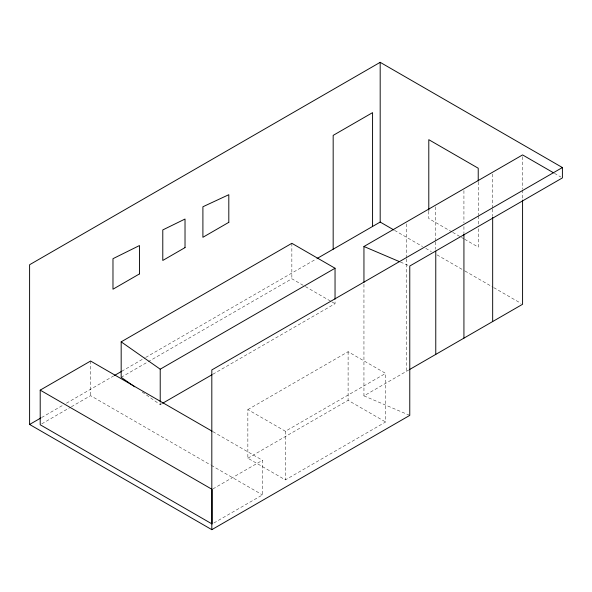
<?xml version="1.0" encoding="UTF-8"?>
<svg xmlns="http://www.w3.org/2000/svg" width="592" height="592" viewBox="0 0 592 592"><rect width="100%" height="100%" fill="white"/><g stroke="black" fill="none" stroke-linecap="round" stroke-linejoin="round"><path stroke-width="0.44" stroke-dasharray="2.96 2.22" d="M41.618 417.53L63.24 405.046M66.445 403.196L113.701 375.913M121.715 371.288L144.944 357.871M145.743 357.413L316.35 258.911M121.175 377.311L291.856 278.765L304.651 286.158M41.803 423.828L70.596 407.207M71.395 406.748L90.583 395.663L210.523 464.912M142.198 392.022L160.217 404.639L161.808 403.722M212.905 374.218L335.042 303.703L335.042 300.063M247.856 409.59L348.103 351.715L385.629 373.382L385.629 421.992L285.388 479.875L247.856 458.201L247.856 409.59L285.388 431.257L385.629 373.382M247.856 458.201L348.103 400.325L385.629 421.992M363.947 284.308L363.947 395.863L408.739 370M212.913 488.918L262.493 460.287L262.493 494.919L212.913 523.543M400.436 262.056L408.917 265.667M363.947 395.863L409.768 415.384M554.438 173.315L560.809 176.993M451.911 231.909L428.793 218.559L428.793 211.226M452.71 232.367L460.687 236.97M461.479 237.429L463.869 238.813M464.668 239.272L478.225 247.101L478.225 226.003M394.583 230.377L422.577 246.538M425.781 248.388L431.383 251.622M436.977 254.856L464.18 270.559M464.979 271.018L492.981 287.187M493.78 287.645L520.982 303.348M305.45 286.617L331.046 301.395M331.846 301.853L335.042 303.703M212.92 431.672L262.493 460.287M211.322 465.371L262.493 494.919M522.581 156.762L522.581 189.033M522.581 189.951L522.581 199.171M492.67 174.033L492.67 208.14M492.67 209.065L492.67 216.443M478.225 181.981L478.225 215M478.225 215.917L478.225 225.086M463.928 190.624L463.928 222.895M463.928 226.581L463.928 233.033M435.771 206.882L435.771 240.996M435.771 241.921L435.771 249.291M406.356 223.865L406.356 257.979M406.356 258.896L406.356 371.376M348.103 351.715L348.103 400.325M291.856 243.312L291.856 278.765M285.388 431.257L285.388 479.875M160.217 402.819L160.217 404.639M90.583 361.039L90.583 395.663"/><path stroke-width="0.89" d="M380.182 62.33L29.6 264.735L29.6 424.464L211.818 529.67L409.768 415.384L409.768 266.03L562.4 177.911L562.4 167.536L380.182 62.33L380.182 222.059L317.157 258.452M134.687 386.768L121.175 377.311L121.175 341.85L291.856 243.312L335.042 268.243L335.042 299.16M40.204 390.128L212.114 489.377L212.114 524.001L40.204 424.753L40.204 390.128L90.583 361.039L212.121 431.205M29.6 424.464L40.811 417.996M114.508 375.446L121.715 371.288M363.947 282.458L363.947 246.501L522.581 154.919L553.638 172.849M160.217 401.916L160.217 369.186L335.042 268.243M562.4 167.536L211.818 369.941L211.818 529.67M162.608 403.256L212.106 374.684M409.538 369.541L522.581 304.273L522.581 200.096M363.947 246.501L399.585 261.694M380.182 222.059L393.776 229.911M121.175 341.85L160.217 369.186M492.67 217.36L492.67 321.545M478.225 181.063L478.225 168.224L428.793 139.682L428.793 210.308M463.928 233.958L463.928 338.136M435.771 251.134L435.771 354.393M372.575 226.455L372.575 112.635L333.17 135.383L333.17 249.202M139.468 273.911L112.976 289.207L112.976 258.682L139.468 245.547L139.468 273.911M185.022 247.611L162.785 260.45L162.785 229.925L185.022 219.04L185.022 247.611M228.808 222.333L202.901 237.296L202.901 206.763L228.808 194.701L228.808 222.333"/></g></svg>
